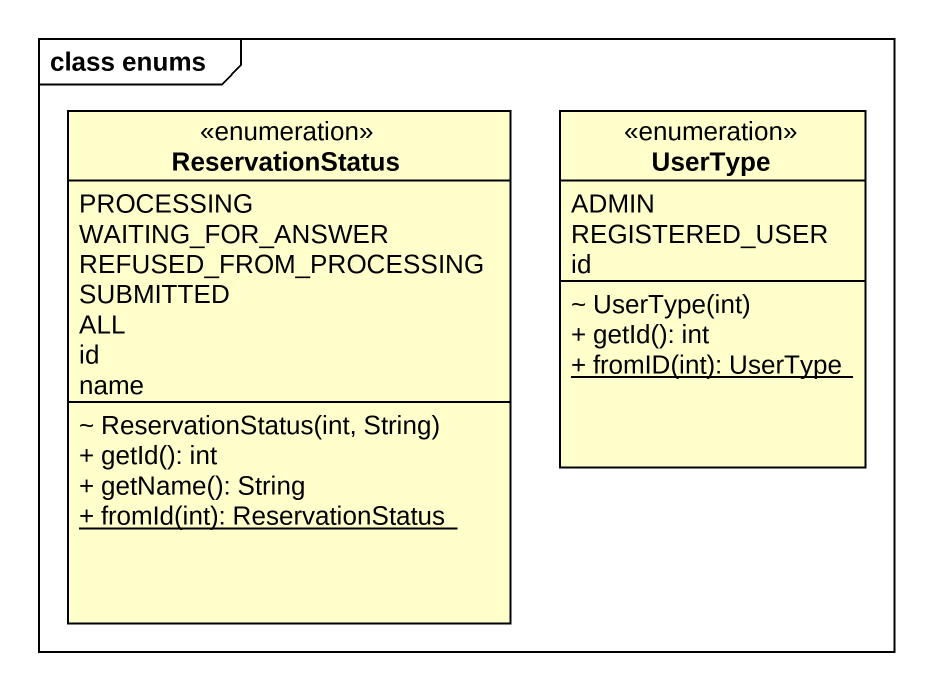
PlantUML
@startuml
mainframe class enums
hide circle
hide empty members
skinparam classAttributeIconSize 0
enum ReservationStatus {
  PROCESSING
  WAITING_FOR_ANSWER
  REFUSED_FROM_PROCESSING
  SUBMITTED
  ALL
  id
  name
  ~ ReservationStatus(int, String)
  + getId(): int
  + getName(): String
  {static} + fromId(int): ReservationStatus
}
enum UserType {
  ADMIN
  REGISTERED_USER
  id
  ~ UserType(int)
  + getId(): int
  {static} + fromID(int): UserType
}
@enduml
